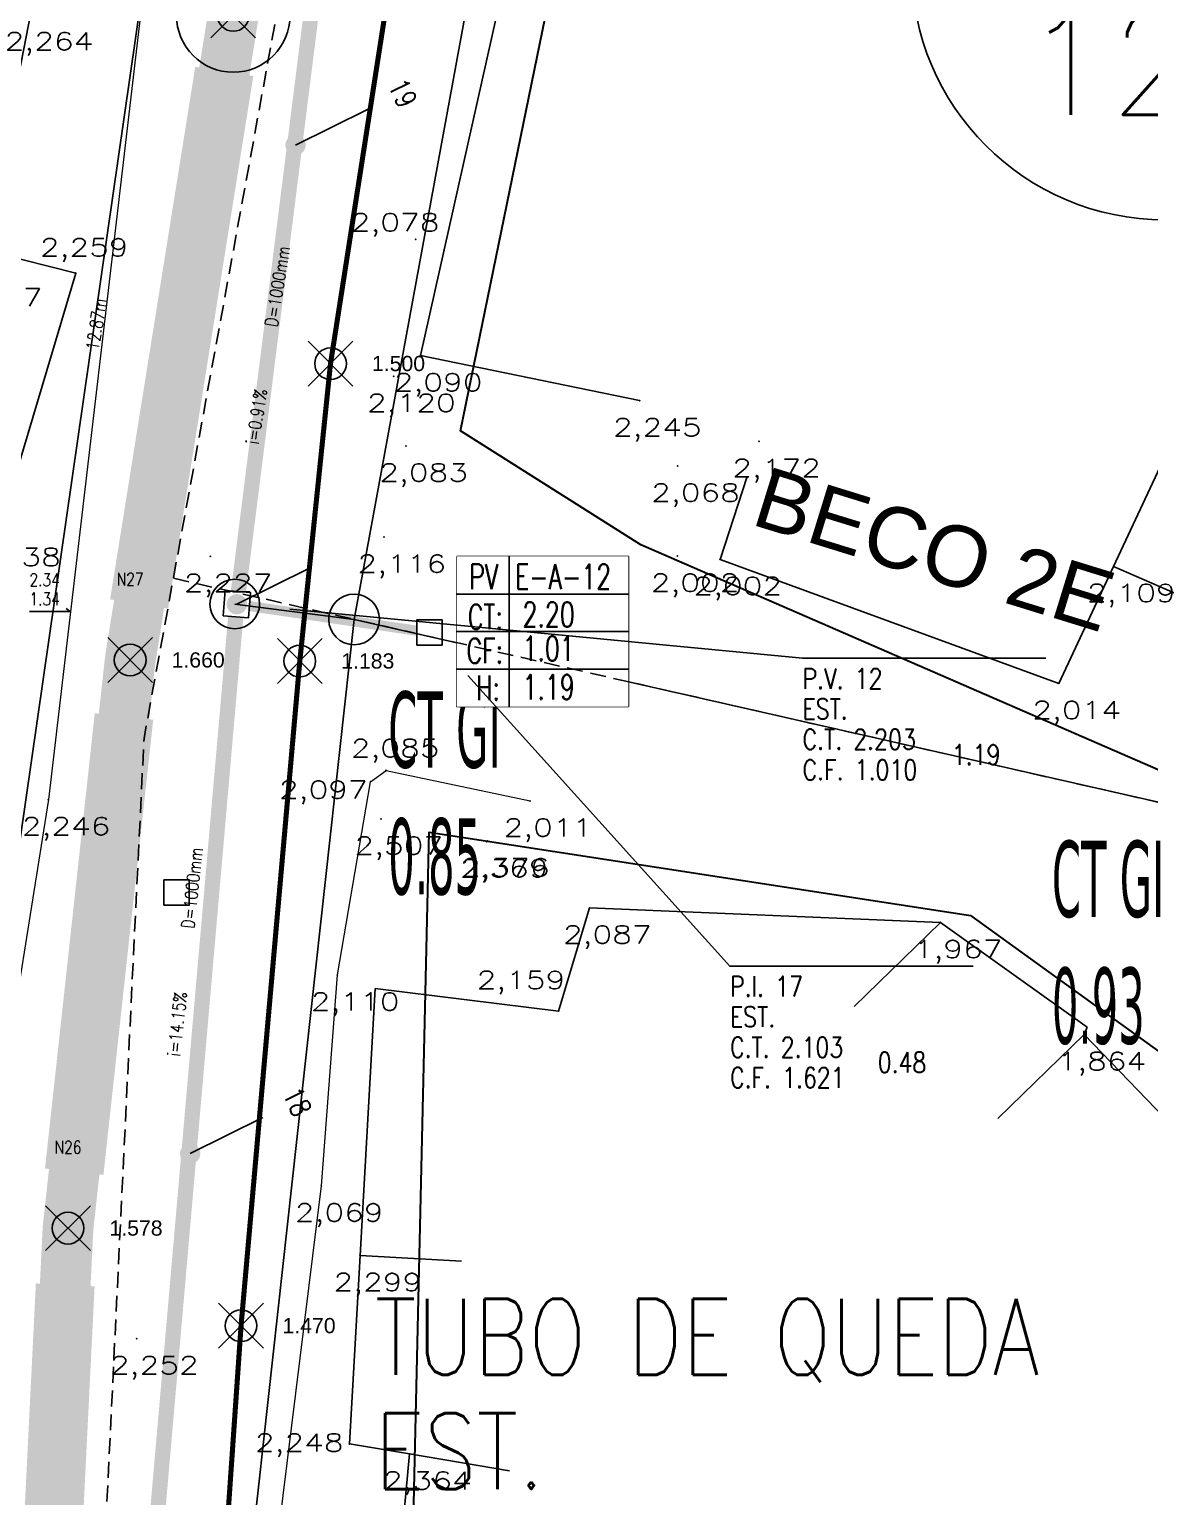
# Model space of a CAD drawing. Extents: x -160 to 364724, y -100 to 7353297.
# Drawn here: x 359276.63 to 359298.74, y 7352718.48 to 7352747.41 of the extents above; entities that cross this region are included whole.
import ezdxf
from ezdxf.enums import TextEntityAlignment as Align

# ---------------------------------------------------------------- set-up
doc = ezdxf.new("R2010")
doc.units = 0
doc.header["$LTSCALE"] = 5
for name, pattern in [('CENTER2', [1.125, 0.75, -0.125, 0.125, -0.125]), ('CONTINUO', [0]), ('DASHDOT2', [12.7, 6.35, -3.175, 0, -3.175]), ('HIDDEN2', [0.1875, 0.125, -0.0625])]:
    doc.linetypes.add(name, pattern=pattern)
for name, color, linetype in [('0-quadras', 6, 'Continuous'), ('COTAS', 1, 'Continuous'), ('LIN - ADUTORA', 2, 'Continuous'), ('LIN - PV ESG', 4, 'Continuous'), ('LIN - REDE EXISTENTE SECUNDÁRIA', 2, 'Continuous'), ('LIN-TEXTP-PV', 7, 'Continuous'), ('LT-COTAS', 7, 'CONTINUO'), ('ortofoto', 7, 'Continuous'), ('P_Eixo', 1, 'CENTER2'), ('PONTOS-AGUA_U', 7, 'Continuous'), ('PONTOS-CAIXAS', 7, 'Continuous'), ('PONTOS-CAIXAS_U', 1, 'Continuous'), ('PS_IND_COMPRIMENTO', 7, 'Continuous'), ('PS_IND_DIAMETRO', 7, 'Continuous'), ('PS_IND_INCLINACAO', 7, 'Continuous'), ('PS_PONTOS_IDENTIFICACAO_LIN', 7, 'Continuous'), ('PS_PONTOS_IDENTIFICACAO_TXT', 7, 'Continuous'), ('T-MARGEM', 7, 'Continuous'), ('TEXTO', 7, 'Continuous'), ('TUBO_DE_CONCRETO', 2, 'Continuous'), ('TUBO_PVC', 1, 'Continuous'), ('V-NODE', 1, 'Continuous'), ('V-NODE-TEXT', 11, 'Continuous'), ('ZZ-Carimbo Texto', 7, 'Continuous')]:
    doc.layers.add(name, color=color, linetype=linetype)
for name, color, linetype, lineweight in [('LIN - AF', 142, 'Continuous', 5), ('LT-ALINHAMENTO-PREDIAL', 4, 'DASHDOT2', 25), ('LT-BORDA', 1, 'Continuous', 9)]:
    doc.layers.add(name, color=color, linetype=linetype, lineweight=lineweight)
doc.styles.add('1_0250 R200', font='verdana.ttf', dxfattribs={"width": 0.4, "height": 0.4})
doc.styles.add('C_COTA', font='romans.shx')
doc.styles.add('CARIMBO', font='arial.ttf', dxfattribs={"height": 2})
doc.styles.add('ROMANS', font='ROMANS.shx', dxfattribs={"height": 2})
doc.styles.add('SABESP', font='ROMANS.shx', dxfattribs={"height": 2})
doc.styles.add('simplex', font='simplex.shx', dxfattribs={"width": 0.8})
doc.styles.get("Standard").update_dxf_attribs({"font": 'arial.ttf'})
picture_1 = doc.add_image_def('image1.tif', size_in_pixel=(14710, 13573))

# ---------------------------------------------------------------- blocks, each defined once
blk = doc.blocks.new('*U151')
at = {"color": 0, "linetype": 'ByBlock', "lineweight": -2, "transparency": 16777216}
for p, q in [((-0.707, -0.707), (0.707, 0.707)), ((-0.707, 0.707), (0.707, -0.707))]:
    blk.add_line(p, q, dxfattribs=at)
blk.add_circle((0, 0), 0.5, dxfattribs=at)
blk = doc.blocks.new('A$C16bf6896')
at = {"layer": 'V-NODE', "xscale": 0.625, "yscale": 0.625, "zscale": 0.625}
for p in [(-8.102, -81.54, 0.575), (-6.183, -88.406, 0.416), (-10.136, -94.251, 0.576), (-6.789, -94.271, 0.099), (-11.362, -105.453, 0.494), (-7.948, -107.377, 0.386)]:
    blk.add_blockref('*U151', p, dxfattribs=at)
at = {"layer": 'V-NODE-TEXT', "char_height": 0.3, "attachment_point": 4}
for s, insert in [('1.500', (-5.366, -88.406, 0.416)), ('1.660', (-9.319, -94.251, 0.576)), ('1.183', (-5.972, -94.271, 0.099)), ('1.578', (-10.545, -105.453, 0.494)), ('1.470', (-7.131, -107.377, 0.386))]:
    blk.add_mtext(s, dxfattribs=dict(at, insert=insert))
blk = doc.blocks.new('*U237', base_point=(359275.37, 7352729.281))
at = {"linetype": 'Continuous'}
blk.add_lwpolyline([(359275.12, 7352729.031), (359275.62, 7352729.031), (359275.62, 7352729.531), (359275.12, 7352729.531)], close=True, dxfattribs=at)
blk = doc.blocks.new('*U280')
at = {"layer": 'T-MARGEM'}
blk.add_line((0, 0), (0, 0.2), dxfattribs=at)
at = {"layer": 'T-MARGEM', "const_width": 0.025, "flags": 128}
blk.add_lwpolyline([(-0.0125, 0, 1), (0.0125, 0, 1)], format="xyb", close=True, dxfattribs=at)
blk = doc.blocks.new('*U281')
at = {"layer": 'T-MARGEM'}
blk.add_line((0, 0), (0, 0.2), dxfattribs=at)
at = {"layer": 'T-MARGEM', "const_width": 0.025, "flags": 128}
blk.add_lwpolyline([(-0.0125, 0, 1), (0.0125, 0, 1)], format="xyb", close=True, dxfattribs=at)
blk = doc.blocks.new('*U282')
at = {"layer": 'T-MARGEM'}
blk.add_line((0, 0), (0, 0.2), dxfattribs=at)
at = {"layer": 'T-MARGEM', "const_width": 0.025, "flags": 128}
blk.add_lwpolyline([(-0.0125, 0, 1), (0.0125, 0, 1)], format="xyb", close=True, dxfattribs=at)
blk = doc.blocks.new('*U334', base_point=(359279.537, 7352730.387))
at = {"linetype": 'Continuous'}
blk.add_lwpolyline([(359279.287, 7352730.137), (359279.787, 7352730.137), (359279.787, 7352730.637), (359279.287, 7352730.637)], close=True, dxfattribs=at)
blk = doc.blocks.new('*U335', base_point=(359279.537, 7352730.387))
at = {"linetype": 'Continuous'}
blk.add_lwpolyline([(359279.287, 7352730.137), (359279.787, 7352730.137), (359279.787, 7352730.637), (359279.287, 7352730.637)], close=True, dxfattribs=at)
blk = doc.blocks.new('SIMB_PONTO')
at = {"color": 0}
blk.add_point((0, 0), dxfattribs=at)
for tag in ['COTA', 'PONTO', 'DESC']:
    blk.add_attdef(tag, (0, 0), '', height=1)
blk = doc.blocks.new('*U698', base_point=(550.6981, 290.3575))
blk.add_circle((550.6981, 290.3575), 0.14)

msp = doc.modelspace()

# ---------------------------------------------------------------- linework, layer by layer
at = {"layer": '0-quadras', "color": 5, "lineweight": 30, "ltscale": 0.3}
msp.add_lwpolyline([(359337.549, 7352677.3), (359313.783, 7352692.571), (359297.334, 7352701.338), (359288.822, 7352703.319), (359283.885, 7352703.664), (359284.52, 7352731.58), (359295.202, 7352729.937), (359301.281, 7352725.547), (359307.41, 7352721.621), (359319.247, 7352710.023), (359320.585, 7352708.276), (359322.547, 7352708.566), (359330.08, 7352699.618)], dxfattribs=at)
at = {"layer": 'COTAS'}
msp.add_circle((359299.038, 7352748.653), 5, dxfattribs=at)
at = {"layer": 'LIN - ADUTORA', "const_width": 1}
msp.add_lwpolyline([(359273.849, 7352525.805), (359273.754, 7352541.797), (359273.686, 7352555.56), (359273.743, 7352569.511), (359273.685, 7352582.571), (359273.752, 7352589.143), (359273.627, 7352596.582), (359273.554, 7352609.884), (359273.678, 7352626.758), (359273.945, 7352640.358), (359273.982, 7352653.361), (359274.45, 7352666.276), (359275.111, 7352677.876), (359275.839, 7352692.418), (359277.395, 7352723.77), (359278.621, 7352734.972), (359280.655, 7352747.683), (359282.38, 7352759.029), (359286.168, 7352783.089)], dxfattribs=at)
at = {"layer": 'LIN - AF', "const_width": 0.1, "flags": 128}
msp.add_lwpolyline([(359272.615, 7352609.888), (359272.47, 7352626.553), (359271.033, 7352655.364), (359271.081, 7352659.262), (359274.33, 7352660.368), (359276.233, 7352661.153), (359278.737, 7352662.15), (359278.608, 7352664.413), (359278.694, 7352670.056), (359279.126, 7352695.121), (359279.704, 7352705.878), (359280.809, 7352721.846), (359281.968, 7352734.952), (359282.574, 7352740.817), (359283.984, 7352749.861), (359285.782, 7352758.994), (359287.238, 7352766.681), (359288.261, 7352773.982), (359289.175, 7352786.45)], dxfattribs=at)
at = {"layer": 'LIN - PV ESG'}
msp.add_circle((359280.685, 7352736.077, 1.686), 0.489, dxfattribs=at)
at = {"layer": 'LIN - REDE EXISTENTE SECUNDÁRIA'}
for p, q in [((359288.243, 7352764.094), (359283.04, 7352735.774)), ((359278.981, 7352749.008), (359273.913, 7352713.867, 2.195)), ((359283.04, 7352735.774), (359280.685, 7352736.077, 1.686)), ((359279.459, 7352703.348, 1.352), (359283.04, 7352735.774))]:
    msp.add_line(p, q, dxfattribs=at)
msp.add_lwpolyline([(359283.04, 7352735.774), (359299.344, 7352732.069), (359302.723, 7352735.903), (359308.859, 7352740.917), (359313.442, 7352742.786)], dxfattribs=at)
msp.add_circle((359283.04, 7352735.774), 0.5, dxfattribs=at)
at = {"layer": 'LIN-TEXTP-PV'}
msp.add_lwpolyline([(359285.063, 7352737.014), (359288.45, 7352737.014), (359288.45, 7352734.054), (359285.063, 7352734.054)], close=True, dxfattribs=at)
at = {"layer": 'LT-ALINHAMENTO-PREDIAL', "color": 8, "flags": 128}
for points, elevation in [([(359289.268, 7352763.328), (359288.076, 7352759.17), (359287.204, 7352755.009), (359286.2, 7352749.226), (359284.347, 7352740.974), (359288.672, 7352740.087)], 1.568), ([(359276.661, 7352747.733), (359275.745, 7352743.056), (359277.546, 7352742.602), (359276.027, 7352737.529), (359274.23, 7352731.031), (359272.802, 7352717.601)], 2.264), ([(359313.655, 7352743.445), (359310.284, 7352741.954), (359308.869, 7352742.73), (359308.228, 7352741.381), (359307.003, 7352739.976), (359306.283, 7352740.499), (359301.433, 7352735.324), (359298.025, 7352736.819), (359296.945, 7352734.511), (359290.259, 7352736.958), (359291.025, 7352739.282), (359288.672, 7352740.087)], 1.969), ([(359287.685, 7352730.084), (359287.074, 7352728.05)], 2.087), ([(359305.137, 7352721.459), (359301.662, 7352724.897), (359300.758, 7352724.145), (359297.442, 7352727.587), (359297.501, 7352727.731), (359294.607, 7352729.798), (359287.685, 7352730.084)], 2.104), ([(359294.607, 7352729.798), (359292.905, 7352728.142)], 1.967), ([(359283.458, 7352728.496), (359283.158, 7352723.231), (359282.946, 7352719.515), (359284.134, 7352719.317), (359283.758, 7352715.31), (359283.68, 7352711.378), (359282.141, 7352711.671), (359281.746, 7352708.716), (359281.479, 7352706.22), (359282.007, 7352706.174), (359281.727, 7352704.56)], 2.299), ([(359283.458, 7352728.496), (359287.074, 7352728.05)], 2.087), ([(359297.442, 7352727.587), (359295.74, 7352725.931)], 1.864), ([(359283.158, 7352723.231), (359285.155, 7352723.117)], 2.299), ([(359284.134, 7352719.317), (359286.107, 7352718.988)], 2.299)]:
    msp.add_lwpolyline(points, dxfattribs=dict(at, elevation=elevation))
at = {"layer": 'LT-ALINHAMENTO-PREDIAL', "color": 8, "ltscale": 3, "elevation": 1.969, "flags": 128}
msp.add_lwpolyline([(359298.025, 7352736.819), (359299.325, 7352739.596)], dxfattribs=at)
at = {"layer": 'LT-BORDA', "flags": 128}
for points, elevation in [([(359285.357, 7352807.105), (359285.32, 7352800.475), (359285.02, 7352790.382), (359284.671, 7352779.556), (359281.754, 7352765.541), (359279.337, 7352752.034), (359277.007, 7352732.22), (359275.462, 7352722.544), (359274.896, 7352703.772), (359274.009, 7352691.625), (359274.002, 7352679.063), (359273.852, 7352678.144), (359272.259, 7352651.048), (359273.578, 7352624.485), (359274.354, 7352599.621), (359274.277, 7352581.926), (359273.89, 7352568.26), (359274.32, 7352510.876)], 1.964), ([(359279.958, 7352522.42), (359279.236, 7352534.153), (359279.18, 7352548.863), (359279.919, 7352566.058), (359278.414, 7352584.593), (359278.917, 7352599.646), (359278.717, 7352606.443), (359279.769, 7352625.102), (359280.492, 7352658.662), (359279.945, 7352664.597), (359279.421, 7352671.943), (359279.491, 7352678.197), (359279.842, 7352690.853), (359280.795, 7352711.703), (359282.395, 7352724.603), (359282.709, 7352728.763), (359283.365, 7352732.573), (359283.67, 7352732.796), (359286.513, 7352732.194)], 1.352)]:
    msp.add_lwpolyline(points, dxfattribs=dict(at, elevation=elevation))
at = {"layer": 'PS_PONTOS_IDENTIFICACAO_LIN', "linetype": 'Continuous'}
msp.add_lwpolyline([(359277.36, 7352735.987), (359277.434, 7352735.927), (359276.634, 7352735.927)], dxfattribs=at)
at = {"layer": 'TUBO_DE_CONCRETO', "const_width": 1.16}
for points in [[(359278.798, 7352736.077), (359280.478, 7352746.578)], [(359277.517, 7352724.883), (359278.499, 7352733.859)], [(359275.894, 7352693.536), (359277.34, 7352722.652)]]:
    msp.add_lwpolyline(points, dxfattribs=at)
at = {"layer": 'TUBO_PVC'}
for points, const_width in [([(359280.757, 7352736.321), (359282.377, 7352749.175)], 0.3), ([(359284.275, 7352735.551), (359280.973, 7352736.036)], 0.2), ([(359278.715, 7352713.037), (359280.704, 7352735.824)], 0.3)]:
    msp.add_lwpolyline(points, dxfattribs=dict(at, const_width=const_width))

# ---------------------------------------------------------------- block references
at = {"layer": 'LT-COTAS'}
ref = msp.add_blockref('SIMB_PONTO', (359276.67, 7352747.699, 2.264), dxfattribs=at)
ref.add_attrib('COTA', '2,264', dxfattribs={"layer": '0', "color": 8, "height": 0.35, "style": 'simplex', "width": 1.235294, "flags": 8}).set_placement((359276.145, 7352746.999), (359277.895, 7352746.999), align=Align.FIT)
ref = msp.add_blockref('SIMB_PONTO', (359284.251, 7352743.27, 2.078), dxfattribs=at)
ref.add_attrib('COTA', '2,078', dxfattribs={"layer": '0', "color": 8, "height": 0.35, "style": 'simplex', "width": 1.25, "flags": 8}).set_placement((359282.973, 7352743.428), (359284.723, 7352743.428), align=Align.FIT)
ref = msp.add_blockref('SIMB_PONTO', (359277.546, 7352742.602, 2.259), dxfattribs=at)
ref.add_attrib('COTA', '2,259', dxfattribs={"layer": '0', "color": 8, "height": 0.35, "style": 'simplex', "width": 1.26506, "flags": 8}).set_placement((359276.84, 7352742.934), (359278.59, 7352742.934), align=Align.FIT)
for p in [(359284.251, 7352743.27, 2.078), (359277.546, 7352742.602, 2.259), (359284.347, 7352740.974, 2.09), (359283.819, 7352740.567, 2.12), (359288.672, 7352740.087, 2.245), (359284.061, 7352739.193, 2.083), (359291.025, 7352739.282, 2.172), (359291.025, 7352739.282, 2.172), (359289.426, 7352738.798, 2.068), (359289.426, 7352738.798, 2.068), (359283.632, 7352737.396, 2.116), (359283.632, 7352737.396, 2.116), (359283.632, 7352737.396, 2.116), (359280.203, 7352737.018, 2.227), (359289.417, 7352737.021, 2.002), (359290.259, 7352736.958, 2.002), (359290.259, 7352736.958, 2.002), (359298.025, 7352736.819, 2.109), (359296.945, 7352734.511, 2.014), (359296.945, 7352734.511, 2.014), (359283.67, 7352732.796, 2.085), (359283.365, 7352732.573, 2.097), (359277.007, 7352732.22, 2.246), (359286.513, 7352732.194, 2.011), (359283.571, 7352731.839, 2.507), (359285.649, 7352731.392, 2.369), (359285.672, 7352731.406, 2.376), (359285.672, 7352731.406, 2.376), (359287.685, 7352730.084, 2.087), (359294.607, 7352729.798, 1.967), (359294.607, 7352729.798, 1.967), (359282.709, 7352728.763, 2.11), (359287.074, 7352728.05, 2.159), (359297.442, 7352727.587, 1.864), (359282.395, 7352724.603, 2.069), (359283.158, 7352723.231, 2.299), (359278.748, 7352721.592, 2.252), (359282.946, 7352719.515, 2.248), (359284.134, 7352719.317, 2.364)]:
    msp.add_blockref('SIMB_PONTO', p, dxfattribs=at)
ref = msp.add_blockref('SIMB_PONTO', (359275.665, 7352742.648, 2.527), dxfattribs=at)
ref.add_attrib('COTA', '2,527', dxfattribs={"layer": '0', "color": 8, "height": 0.35, "style": 'simplex', "width": 1.25, "flags": 8}).set_placement((359275.14, 7352741.948), (359276.89, 7352741.948), align=Align.FIT)
ref = msp.add_blockref('SIMB_PONTO', (359284.347, 7352740.974, 2.09), dxfattribs=at)
ref.add_attrib('COTA', '2,090', dxfattribs={"layer": '0', "color": 8, "height": 0.35, "style": 'simplex', "width": 1.25, "flags": 8}).set_placement((359283.822, 7352740.274), (359285.572, 7352740.274), align=Align.FIT)
ref = msp.add_blockref('SIMB_PONTO', (359283.819, 7352740.567, 2.12), dxfattribs=at)
ref.add_attrib('COTA', '2,120', dxfattribs={"layer": '0', "color": 8, "height": 0.35, "style": 'simplex', "width": 1.3125, "flags": 8}).set_placement((359283.294, 7352739.867), (359285.044, 7352739.867), align=Align.FIT)
ref = msp.add_blockref('SIMB_PONTO', (359288.672, 7352740.087, 2.245), dxfattribs=at)
ref.add_attrib('COTA', '2,245', dxfattribs={"layer": '0', "color": 8, "height": 0.35, "style": 'simplex', "width": 1.25, "flags": 8}).set_placement((359288.147, 7352739.387), (359289.897, 7352739.387), align=Align.FIT)
ref = msp.add_blockref('SIMB_PONTO', (359284.061, 7352739.193, 2.083), dxfattribs=at)
ref.add_attrib('COTA', '2,083', dxfattribs={"layer": '0', "color": 8, "height": 0.35, "style": 'simplex', "width": 1.25, "flags": 8}).set_placement((359283.536, 7352738.493), (359285.286, 7352738.493), align=Align.FIT)
ref = msp.add_blockref('SIMB_PONTO', (359291.025, 7352739.282, 2.172), dxfattribs=at)
ref.add_attrib('COTA', '2,172', dxfattribs={"layer": '0', "color": 8, "height": 0.35, "style": 'simplex', "width": 1.3125, "flags": 8}).set_placement((359290.5, 7352738.582), (359292.25, 7352738.582), align=Align.FIT)
ref = msp.add_blockref('SIMB_PONTO', (359291.025, 7352739.282, 2.172), dxfattribs=at)
ref.add_attrib('COTA', '2,172', dxfattribs={"layer": '0', "color": 8, "height": 0.35, "style": 'simplex', "width": 1.3125, "flags": 8}).set_placement((359290.5, 7352738.582), (359292.25, 7352738.582), align=Align.FIT)
ref = msp.add_blockref('SIMB_PONTO', (359289.426, 7352738.798, 2.068), dxfattribs=at)
ref.add_attrib('COTA', '2,068', dxfattribs={"layer": '0', "color": 8, "height": 0.35, "style": 'simplex', "width": 1.25, "flags": 8}).set_placement((359288.901, 7352738.098), (359290.651, 7352738.098), align=Align.FIT)
ref = msp.add_blockref('SIMB_PONTO', (359289.426, 7352738.798, 2.068), dxfattribs=at)
ref.add_attrib('COTA', '2,068', dxfattribs={"layer": '0', "color": 8, "height": 0.35, "style": 'simplex', "width": 1.25, "flags": 8}).set_placement((359288.901, 7352738.098), (359290.651, 7352738.098), align=Align.FIT)
ref = msp.add_blockref('SIMB_PONTO', (359276.027, 7352737.529, 2.338), dxfattribs=at)
ref.add_attrib('COTA', '2,338', dxfattribs={"layer": '0', "color": 8, "height": 0.35, "style": 'simplex', "width": 1.25, "flags": 8}).set_placement((359275.502, 7352736.829), (359277.252, 7352736.829), align=Align.FIT)
ref = msp.add_blockref('SIMB_PONTO', (359283.632, 7352737.396, 2.116), dxfattribs=at)
ref.add_attrib('COTA', '2,116', dxfattribs={"layer": '0', "color": 8, "height": 0.35, "style": 'simplex', "width": 1.4, "flags": 8}).set_placement((359283.107, 7352736.696), (359284.857, 7352736.696), align=Align.FIT)
ref = msp.add_blockref('SIMB_PONTO', (359283.632, 7352737.396, 2.116), dxfattribs=at)
ref.add_attrib('COTA', '2,116', dxfattribs={"layer": '0', "color": 8, "height": 0.35, "style": 'simplex', "width": 1.4, "flags": 8}).set_placement((359283.107, 7352736.696), (359284.857, 7352736.696), align=Align.FIT)
ref = msp.add_blockref('SIMB_PONTO', (359283.632, 7352737.396, 2.116), dxfattribs=at)
ref.add_attrib('COTA', '2,116', dxfattribs={"layer": '0', "color": 8, "height": 0.35, "style": 'simplex', "width": 1.4, "flags": 8}).set_placement((359283.107, 7352736.696), (359284.857, 7352736.696), align=Align.FIT)
ref = msp.add_blockref('SIMB_PONTO', (359280.203, 7352737.018, 2.227), dxfattribs=at)
ref.add_attrib('COTA', '2,227', dxfattribs={"layer": '0', "color": 8, "height": 0.35, "style": 'simplex', "width": 1.25, "flags": 8}).set_placement((359279.678, 7352736.318), (359281.428, 7352736.318), align=Align.FIT)
ref = msp.add_blockref('SIMB_PONTO', (359289.417, 7352737.021, 2.002), dxfattribs=at)
ref.add_attrib('COTA', '2,002', dxfattribs={"layer": '0', "color": 8, "height": 0.35, "style": 'simplex', "width": 1.25, "flags": 8}).set_placement((359288.892, 7352736.321), (359290.642, 7352736.321), align=Align.FIT)
ref = msp.add_blockref('SIMB_PONTO', (359290.259, 7352736.958, 2.002), dxfattribs=at)
ref.add_attrib('COTA', '2,002', dxfattribs={"layer": '0', "color": 8, "height": 0.35, "style": 'simplex', "width": 1.25, "flags": 8}).set_placement((359289.734, 7352736.258), (359291.484, 7352736.258), align=Align.FIT)
ref = msp.add_blockref('SIMB_PONTO', (359290.259, 7352736.958, 2.002), dxfattribs=at)
ref.add_attrib('COTA', '2,002', dxfattribs={"layer": '0', "color": 8, "height": 0.35, "style": 'simplex', "width": 1.25, "flags": 8}).set_placement((359289.734, 7352736.258), (359291.484, 7352736.258), align=Align.FIT)
ref = msp.add_blockref('SIMB_PONTO', (359298.025, 7352736.819, 2.109), dxfattribs=at)
ref.add_attrib('COTA', '2,109', dxfattribs={"layer": '0', "color": 8, "height": 0.35, "style": 'simplex', "width": 1.329114, "flags": 8}).set_placement((359297.5, 7352736.119), (359299.25, 7352736.119), align=Align.FIT)
ref = msp.add_blockref('SIMB_PONTO', (359296.945, 7352734.511, 2.014), dxfattribs=at)
ref.add_attrib('COTA', '2,014', dxfattribs={"layer": '0', "color": 8, "height": 0.35, "style": 'simplex', "width": 1.296296, "flags": 8}).set_placement((359296.42, 7352733.811), (359298.17, 7352733.811), align=Align.FIT)
ref = msp.add_blockref('SIMB_PONTO', (359296.945, 7352734.511, 2.014), dxfattribs=at)
ref.add_attrib('COTA', '2,014', dxfattribs={"layer": '0', "color": 8, "height": 0.35, "style": 'simplex', "width": 1.296296, "flags": 8}).set_placement((359296.42, 7352733.811), (359298.17, 7352733.811), align=Align.FIT)
ref = msp.add_blockref('SIMB_PONTO', (359283.67, 7352732.796, 2.085), dxfattribs=at)
ref.add_attrib('COTA', '2,085', dxfattribs={"layer": '0', "color": 8, "height": 0.35, "style": 'simplex', "width": 1.25, "flags": 8}).set_placement((359282.974, 7352733.059), (359284.724, 7352733.059), align=Align.FIT)
ref = msp.add_blockref('SIMB_PONTO', (359283.365, 7352732.573, 2.097), dxfattribs=at)
ref.add_attrib('COTA', '2,097', dxfattribs={"layer": '0', "color": 8, "height": 0.35, "style": 'simplex', "width": 1.25, "flags": 8}).set_placement((359281.558, 7352732.24, 1.352), (359283.308, 7352732.24, 1.352), align=Align.FIT)
ref = msp.add_blockref('SIMB_PONTO', (359277.007, 7352732.22, 2.246), dxfattribs=at)
ref.add_attrib('COTA', '2,246', dxfattribs={"layer": '0', "color": 8, "height": 0.35, "style": 'simplex', "width": 1.26506, "flags": 8}).set_placement((359276.482, 7352731.52), (359278.232, 7352731.52), align=Align.FIT)
ref = msp.add_blockref('SIMB_PONTO', (359286.513, 7352732.194, 2.011), dxfattribs=at)
ref.add_attrib('COTA', '2,011', dxfattribs={"layer": '0', "color": 8, "height": 0.35, "style": 'simplex', "width": 1.478873, "flags": 8}).set_placement((359285.988, 7352731.494), (359287.738, 7352731.494), align=Align.FIT)
ref = msp.add_blockref('SIMB_PONTO', (359283.571, 7352731.839, 2.507), dxfattribs=at)
ref.add_attrib('COTA', '2,507', dxfattribs={"layer": '0', "color": 8, "height": 0.35, "style": 'simplex', "width": 1.25, "flags": 8}).set_placement((359283.046, 7352731.139), (359284.796, 7352731.139), align=Align.FIT)
ref = msp.add_blockref('SIMB_PONTO', (359285.649, 7352731.392, 2.369), dxfattribs=at)
ref.add_attrib('COTA', '2,369', dxfattribs={"layer": '0', "color": 8, "height": 0.35, "style": 'simplex', "width": 1.26506, "flags": 8}).set_placement((359285.124, 7352730.692), (359286.874, 7352730.692), align=Align.FIT)
ref = msp.add_blockref('SIMB_PONTO', (359285.672, 7352731.406, 2.376), dxfattribs=at)
ref.add_attrib('COTA', '2,376', dxfattribs={"layer": '0', "color": 8, "height": 0.35, "style": 'simplex', "width": 1.26506, "flags": 8}).set_placement((359285.147, 7352730.706), (359286.897, 7352730.706), align=Align.FIT)
ref = msp.add_blockref('SIMB_PONTO', (359285.672, 7352731.406, 2.376), dxfattribs=at)
ref.add_attrib('COTA', '2,376', dxfattribs={"layer": '0', "color": 8, "height": 0.35, "style": 'simplex', "width": 1.26506, "flags": 8}).set_placement((359285.147, 7352730.706), (359286.897, 7352730.706), align=Align.FIT)
ref = msp.add_blockref('SIMB_PONTO', (359287.685, 7352730.084, 2.087), dxfattribs=at)
ref.add_attrib('COTA', '2,087', dxfattribs={"layer": '0', "color": 8, "height": 0.35, "style": 'simplex', "width": 1.25, "flags": 8}).set_placement((359287.16, 7352729.384), (359288.91, 7352729.384), align=Align.FIT)
ref = msp.add_blockref('SIMB_PONTO', (359294.607, 7352729.798, 1.967), dxfattribs=at)
ref.add_attrib('COTA', '1,967', dxfattribs={"layer": '0', "color": 8, "height": 0.35, "style": 'simplex', "width": 1.3125, "flags": 8}).set_placement((359294.082, 7352729.098), (359295.832, 7352729.098), align=Align.FIT)
ref = msp.add_blockref('SIMB_PONTO', (359294.607, 7352729.798, 1.967), dxfattribs=at)
ref.add_attrib('COTA', '1,967', dxfattribs={"layer": '0', "color": 8, "height": 0.35, "style": 'simplex', "width": 1.3125, "flags": 8}).set_placement((359294.082, 7352729.098), (359295.832, 7352729.098), align=Align.FIT)
ref = msp.add_blockref('SIMB_PONTO', (359282.709, 7352728.763, 2.11), dxfattribs=at)
ref.add_attrib('COTA', '2,110', dxfattribs={"layer": '0', "color": 8, "height": 0.35, "style": 'simplex', "width": 1.381579, "flags": 8}).set_placement((359282.184, 7352728.063), (359283.934, 7352728.063), align=Align.FIT)
ref = msp.add_blockref('SIMB_PONTO', (359287.074, 7352728.05, 2.159), dxfattribs=at)
ref.add_attrib('COTA', '2,159', dxfattribs={"layer": '0', "color": 8, "height": 0.35, "style": 'simplex', "width": 1.329114, "flags": 8}).set_placement((359285.456, 7352728.488, 2.087), (359287.206, 7352728.488, 2.087), align=Align.FIT)
ref = msp.add_blockref('SIMB_PONTO', (359297.442, 7352727.587, 1.864), dxfattribs=at)
ref.add_attrib('COTA', '1,864', dxfattribs={"layer": '0', "color": 8, "height": 0.35, "style": 'simplex', "width": 1.296296, "flags": 8}).set_placement((359296.917, 7352726.887), (359298.667, 7352726.887), align=Align.FIT)
ref = msp.add_blockref('SIMB_PONTO', (359282.395, 7352724.603, 2.069), dxfattribs=at)
ref.add_attrib('COTA', '2,069', dxfattribs={"layer": '0', "color": 8, "height": 0.35, "style": 'simplex', "width": 1.26506, "flags": 8}).set_placement((359281.87, 7352723.903), (359283.62, 7352723.903), align=Align.FIT)
ref = msp.add_blockref('SIMB_PONTO', (359283.158, 7352723.231, 2.299), dxfattribs=at)
ref.add_attrib('COTA', '2,299', dxfattribs={"layer": '0', "color": 8, "height": 0.35, "style": 'simplex', "width": 1.26506, "flags": 8}).set_placement((359282.633, 7352722.531), (359284.383, 7352722.531), align=Align.FIT)
ref = msp.add_blockref('SIMB_PONTO', (359278.748, 7352721.592, 2.252), dxfattribs=at)
ref.add_attrib('COTA', '2,252', dxfattribs={"layer": '0', "color": 8, "height": 0.35, "style": 'simplex', "width": 1.25, "flags": 8}).set_placement((359278.223, 7352720.892), (359279.973, 7352720.892), align=Align.FIT)
ref = msp.add_blockref('SIMB_PONTO', (359282.946, 7352719.515, 2.248), dxfattribs=at)
ref.add_attrib('COTA', '2,248', dxfattribs={"layer": '0', "color": 8, "height": 0.35, "style": 'simplex', "width": 1.25, "flags": 8}).set_placement((359281.082, 7352719.366), (359282.832, 7352719.366), align=Align.FIT)
ref = msp.add_blockref('SIMB_PONTO', (359284.134, 7352719.317, 2.364), dxfattribs=at)
ref.add_attrib('COTA', '2,364', dxfattribs={"layer": '0', "color": 8, "height": 0.35, "style": 'simplex', "width": 1.235294, "flags": 8}).set_placement((359283.609, 7352718.617), (359285.359, 7352718.617), align=Align.FIT)
at = {"layer": 'PONTOS-AGUA_U', "xscale": 8, "yscale": 8, "zscale": 8}
msp.add_blockref('*U698', (359280.655, 7352747.683), dxfattribs=at)
at = {"layer": 'PONTOS-CAIXAS', "rotation": 355.2192471720278}
msp.add_blockref('*U237', (359280.726, 7352736.073), dxfattribs=at)
at = {"layer": 'PONTOS-CAIXAS'}
for name, p in [('*U335', (359284.525, 7352735.514)), ('*U334', (359279.537, 7352730.387))]:
    msp.add_blockref(name, p, dxfattribs=at)
at = {"layer": 'PONTOS-CAIXAS_U', "xscale": 7.999999999999999, "yscale": 7.999999999999999, "zscale": 7.999999999999999, "rotation": 296.3702818064322}
for name, p in [('*U282', (359281.884, 7352745.126)), ('*U281', (359280.726, 7352736.073)), ('*U280', (359279.804, 7352725.239))]:
    msp.add_blockref(name, p, dxfattribs=at)
at = {"layer": 'V-NODE-TEXT'}
msp.add_blockref('A$C16bf6896', (359288.757, 7352829.223, 1.084), dxfattribs=at)

# ---------------------------------------------------------------- texts
at = {"layer": 'LIN - REDE EXISTENTE SECUNDÁRIA', "char_height": 1.5, "width": 2.69755, "attachment_point": 1, "style": '1_0250 R200'}
for s, insert in [('CT GI ^J0.85', (359283.713, 7352734.352)), ('CT GI^J0.93', (359296.806, 7352731.408))]:
    msp.add_mtext(s, dxfattribs=dict(at, insert=insert))
at = {"layer": 'PS_IND_COMPRIMENTO', "style": 'ROMANS', "width": 0.8}
msp.add_text('12.87m', height=0.25, rotation=80.9087, dxfattribs=at).set_placement((359277.954, 7352741.597), align=Align.MIDDLE_CENTER)
at = {"layer": 'PS_IND_DIAMETRO', "style": 'ROMANS', "width": 0.8}
for rotation, p in [(80.9087, (359281.527, 7352742.342)), (83.7541, (359279.844, 7352730.478))]:
    msp.add_text('D=1000mm', height=0.25, rotation=rotation, dxfattribs=at).set_placement(p, align=Align.MIDDLE_CENTER)
at = {"layer": 'PS_IND_INCLINACAO', "style": 'ROMANS', "width": 0.8}
for s, rotation, p in [('i=0.91%', 80.9087, (359281.116, 7352739.774)), ('i=14.15%', 83.7541, (359279.551, 7352727.794))]:
    msp.add_text(s, height=0.25, rotation=rotation, dxfattribs=at).set_placement(p, align=Align.MIDDLE_CENTER)
at = {"layer": 'PS_PONTOS_IDENTIFICACAO_TXT', "style": 'ROMANS', "width": 0.8}
for s, p in [('19', (359283.819, 7352746.061)), ('18', (359281.739, 7352726.174))]:
    msp.add_text(s, height=0.4, rotation=296.3703, dxfattribs=at).set_placement(p, align=Align.CENTER)
for s, height, p in [('2.34', 0.25, (359276.634, 7352736.427)), ('1.34', 0.25, (359276.634, 7352736.052)), ('P.V. 12', 0.4, (359291.887, 7352734.407)), ('EST. ', 0.4, (359291.887, 7352733.807)), ('C.T. 2.203', 0.4, (359291.887, 7352733.207)), ('1.19', 0.4, (359294.832, 7352732.907)), ('C.F. 1.010', 0.4, (359291.887, 7352732.607)), ('P.I. 17', 0.4, (359290.455, 7352728.337)), ('EST. ', 0.4, (359290.455, 7352727.737)), ('C.T. 2.103', 0.4, (359290.455, 7352727.137)), ('0.48', 0.4, (359293.369, 7352726.837)), ('C.F. 1.621', 0.4, (359290.455, 7352726.537)), ('TUBO DE QUEDA', 1.5, (359283.449, 7352720.875)), ('EST. ', 1.5, (359283.449, 7352718.625))]:
    msp.add_text(s, height=height, dxfattribs=at).set_placement(p)
for s, p in [('N27', (359278.621, 7352736.442)), ('N26', (359277.395, 7352725.24))]:
    msp.add_text(s, height=0.25, dxfattribs=at).set_placement(p, align=Align.CENTER)
at = {"layer": 'TEXTO', "style": 'SABESP'}
msp.add_text('120', height=2, dxfattribs=at).set_placement((359298.807, 7352745.725), align=Align.CENTER)
at = {"layer": 'ZZ-Carimbo Texto', "linetype": 'Continuous', "ltscale": 4, "style": 'CARIMBO'}
msp.add_text('BECO 2E', height=1.2, rotation=342.8363, dxfattribs=at).set_placement((359294.487, 7352737.158), align=Align.MIDDLE_CENTER)

# ---------------------------------------------------------------- next in the draw order: wipeouts: each hides what was drawn before it
msp.add_wipeout([(359285.063, 7352737.014), (359285.063, 7352734.054), (359288.45, 7352734.054), (359288.45, 7352737.014)]).dxf.layer = 'LIN-TEXTP-PV'

# ---------------------------------------------------------------- next in the draw order: linework, layer by layer
at = {"layer": '0-quadras', "color": 5, "lineweight": 30, "ltscale": 0.3}
msp.add_lwpolyline([(359318.268, 7352746.693), (359313.581, 7352743.18), (359308.184, 7352740.868), (359299.052, 7352732.744), (359288.695, 7352737.245), (359285.14, 7352739.49), (359289.997, 7352763.191), (359303.289, 7352759.978), (359315.412, 7352755.568)], close=True, dxfattribs=at)
at = {"layer": 'LIN-TEXTP-PV'}
for p, q in [((359286.098, 7352737.014), (359286.098, 7352734.054)), ((359285.063, 7352736.274), (359288.45, 7352736.274)), ((359285.063, 7352735.534), (359288.45, 7352735.534)), ((359285.063, 7352734.794), (359288.45, 7352734.794))]:
    msp.add_line(p, q, dxfattribs=at)
at = {"layer": 'P_Eixo', "color": 1, "linetype": 'HIDDEN2', "ltscale": 0.5}
msp.add_line((359279.473, 7352736.585), (359299.344, 7352732.069), dxfattribs=at)
at = {"layer": 'P_Eixo', "color": 1, "linetype": 'HIDDEN2', "ltscale": 0.5, "flags": 128}
msp.add_lwpolyline([(359290.602, 7352823.732), (359287.134, 7352778.385), (359278.894, 7352733.428), (359276.926, 7352692.908), (359276.424, 7352643.555), (359275.887, 7352589.752), (359277.551, 7352545.469), (359276.867, 7352505.597), (359277.842, 7352457.728), (359277.647, 7352423.209), (359277.161, 7352411.589), (359279.5, 7352389.378), (359286.267, 7352368.996), (359296.599, 7352348.041)], dxfattribs=at)
at = {"layer": 'PS_PONTOS_IDENTIFICACAO_LIN', "linetype": 'Continuous'}
for points in [[(359281.771, 7352735.973), (359291.887, 7352735.007), (359296.687, 7352735.007)], [(359285.286, 7352734.67), (359290.455, 7352728.937), (359295.255, 7352728.937)]]:
    msp.add_lwpolyline(points, dxfattribs=at)

# ---------------------------------------------------------------- next in the draw order: texts
at = {"layer": 'LIN-TEXTP-PV', "style": 'C_COTA', "width": 0.7}
for s, p in [('PV', (359285.312, 7352736.372)), ('E-A-12', (359286.215, 7352736.372)), ('CT:', (359285.283, 7352735.579)), ('2.20', (359286.362, 7352735.625)), ('CF:', (359285.259, 7352734.908)), ('1.01', (359286.362, 7352734.955)), ('H:', (359285.446, 7352734.178)), ('1.19', (359286.362, 7352734.194))]:
    msp.add_text(s, height=0.49, dxfattribs=at).set_placement(p)

# ---------------------------------------------------------------- next in the draw order: pictures from other files: only their frames are drawn
image = msp.add_image(picture_1, insert=(359073.892, 7352258.636), size_in_units=(734.398, 677.634), dxfattribs=dict(fade=70))
image.dxf.flags = 14
at = {"layer": 'ortofoto'}
image = msp.add_image(picture_1, insert=(359073.892, 7352258.636), size_in_units=(734.398, 677.634), dxfattribs=dict(at, fade=29))
image.dxf.flags = 14

doc.saveas('drawing.dxf')
